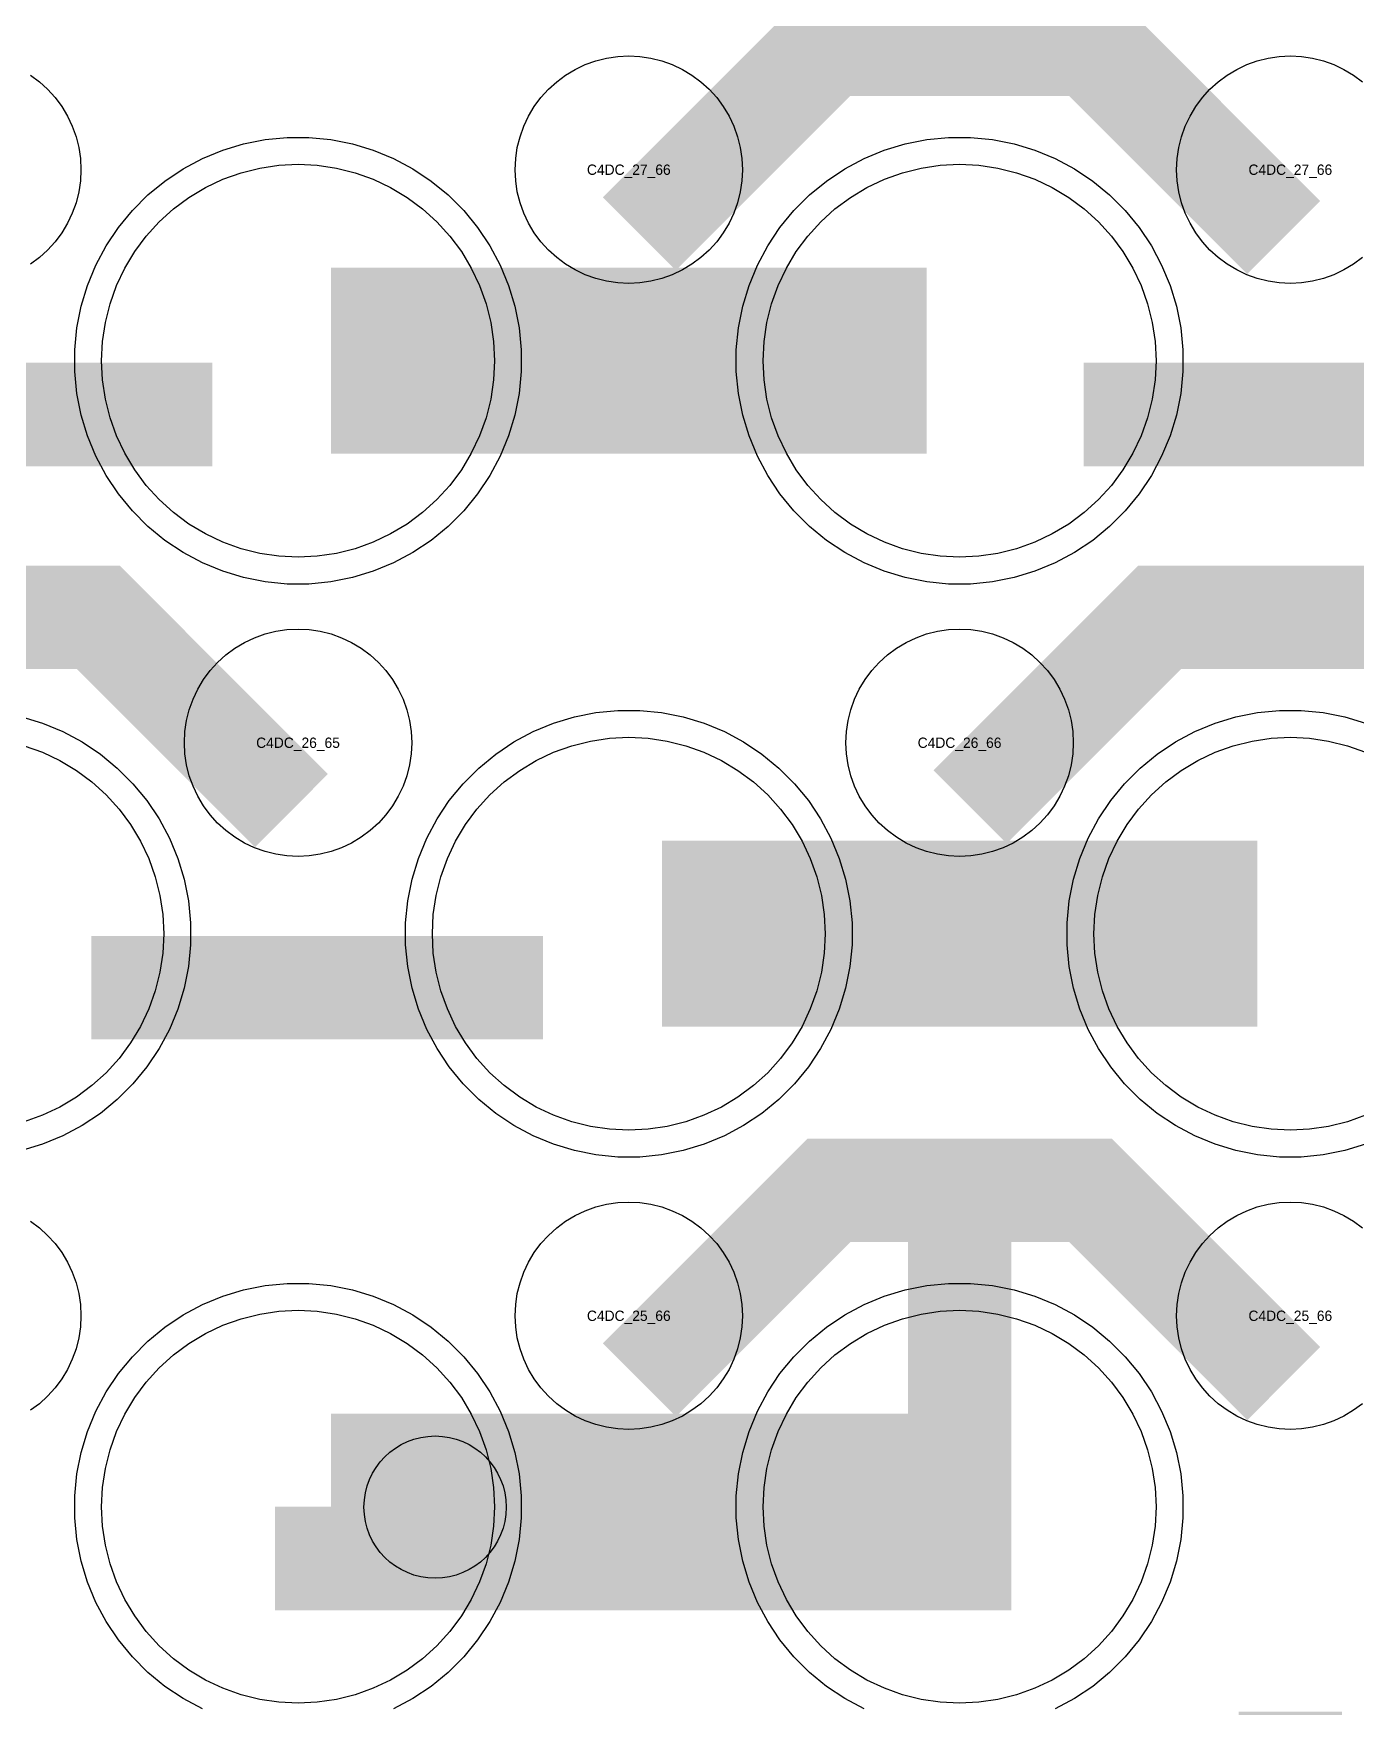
# Model space of a CAD drawing. Extents: x -11880 to 11880, y -14992 to 14992.
# Drawn here: x 8976 to 9296, y -11424 to -11019.2 of the extents above; entities that cross this region are included whole.
import ezdxf
from ezdxf.enums import TextEntityAlignment as Align

# ---------------------------------------------------------------- set-up
doc = ezdxf.new("R2010")
doc.units = 0
doc.header["$MEASUREMENT"] = 0
for name, color, linetype in [('GDS_775_DT_237', 138, 'CONTINUOUS'), ('RDL1_FS', 34, 'CONTINUOUS'), ('RDL_BS', 160, 'CONTINUOUS')]:
    doc.layers.add(name, color=color, linetype=linetype)

msp = doc.modelspace()

# ---------------------------------------------------------------- linework, layer by layer
at = {"layer": 'RDL1_FS', "color": 241, "true_color": 0xf7abae}
for points in [[(9040, -11145.844), (9035.343, -11145.615), (9030.732, -11144.931), (9026.209, -11143.799), (9021.819, -11142.227), (9017.605, -11140.235), (9013.605, -11137.837), (9009.86, -11135.059), (9006.406, -11131.929), (9003.276, -11128.475), (9000.498, -11124.73), (8998.1, -11120.73), (8996.108, -11116.516), (8994.536, -11112.126), (8993.404, -11107.603), (8992.72, -11102.992), (8992.491, -11098.335), (8992.72, -11093.678), (8993.404, -11089.067), (8994.536, -11084.544), (8996.108, -11080.154), (8998.1, -11075.94), (9000.498, -11071.94), (9003.276, -11068.195), (9006.406, -11064.741), (9009.86, -11061.611), (9013.605, -11058.833), (9017.605, -11056.435), (9021.819, -11054.443), (9026.209, -11052.871), (9030.732, -11051.739), (9035.343, -11051.055), (9040, -11050.826), (9044.657, -11051.055), (9049.268, -11051.739), (9053.791, -11052.871), (9058.181, -11054.443), (9062.395, -11056.435), (9066.395, -11058.833), (9070.14, -11061.611), (9073.594, -11064.741), (9076.724, -11068.195), (9079.502, -11071.94), (9081.9, -11075.94), (9083.892, -11080.154), (9085.464, -11084.544), (9086.596, -11089.067), (9087.28, -11093.678), (9087.509, -11098.335), (9087.28, -11102.992), (9086.596, -11107.603), (9085.464, -11112.126), (9083.892, -11116.516), (9081.9, -11120.73), (9079.502, -11124.73), (9076.724, -11128.475), (9073.594, -11131.929), (9070.14, -11135.059), (9066.395, -11137.837), (9062.395, -11140.235), (9058.181, -11142.227), (9053.791, -11143.799), (9049.268, -11144.931), (9044.657, -11145.615)], [(9200, -11145.844), (9195.343, -11145.615), (9190.732, -11144.931), (9186.209, -11143.799), (9181.819, -11142.227), (9177.605, -11140.235), (9173.605, -11137.837), (9169.86, -11135.059), (9166.406, -11131.929), (9163.276, -11128.475), (9160.498, -11124.73), (9158.1, -11120.73), (9156.108, -11116.516), (9154.536, -11112.126), (9153.404, -11107.603), (9152.72, -11102.992), (9152.491, -11098.335), (9152.72, -11093.678), (9153.404, -11089.067), (9154.536, -11084.544), (9156.108, -11080.154), (9158.1, -11075.94), (9160.498, -11071.94), (9163.276, -11068.195), (9166.406, -11064.741), (9169.86, -11061.611), (9173.605, -11058.833), (9177.605, -11056.435), (9181.819, -11054.443), (9186.209, -11052.871), (9190.732, -11051.739), (9195.343, -11051.055), (9200, -11050.826), (9204.657, -11051.055), (9209.268, -11051.739), (9213.791, -11052.871), (9218.181, -11054.443), (9222.395, -11056.435), (9226.395, -11058.833), (9230.14, -11061.611), (9233.594, -11064.741), (9236.724, -11068.195), (9239.502, -11071.94), (9241.9, -11075.94), (9243.892, -11080.154), (9245.464, -11084.544), (9246.596, -11089.067), (9247.28, -11093.678), (9247.509, -11098.335), (9247.28, -11102.992), (9246.596, -11107.603), (9245.464, -11112.126), (9243.892, -11116.516), (9241.9, -11120.73), (9239.502, -11124.73), (9236.724, -11128.475), (9233.594, -11131.929), (9230.14, -11135.059), (9226.395, -11137.837), (9222.395, -11140.235), (9218.181, -11142.227), (9213.791, -11143.799), (9209.268, -11144.931), (9204.657, -11145.615)], [(9120, -11284.409), (9115.343, -11284.18), (9110.732, -11283.496), (9106.209, -11282.364), (9101.819, -11280.792), (9097.605, -11278.8), (9093.605, -11276.402), (9089.86, -11273.624), (9086.406, -11270.494), (9083.276, -11267.04), (9080.498, -11263.295), (9078.1, -11259.295), (9076.108, -11255.081), (9074.536, -11250.691), (9073.404, -11246.168), (9072.72, -11241.557), (9072.491, -11236.9), (9072.72, -11232.243), (9073.404, -11227.632), (9074.536, -11223.109), (9076.108, -11218.719), (9078.1, -11214.505), (9080.498, -11210.505), (9083.276, -11206.76), (9086.406, -11203.306), (9089.86, -11200.176), (9093.605, -11197.398), (9097.605, -11195), (9101.819, -11193.008), (9106.209, -11191.436), (9110.732, -11190.304), (9115.343, -11189.62), (9120, -11189.391), (9124.657, -11189.62), (9129.268, -11190.304), (9133.791, -11191.436), (9138.181, -11193.008), (9142.395, -11195), (9146.395, -11197.398), (9150.14, -11200.176), (9153.594, -11203.306), (9156.724, -11206.76), (9159.502, -11210.505), (9161.9, -11214.505), (9163.892, -11218.719), (9165.464, -11223.109), (9166.596, -11227.632), (9167.28, -11232.243), (9167.509, -11236.9), (9167.28, -11241.557), (9166.596, -11246.168), (9165.464, -11250.691), (9163.892, -11255.081), (9161.9, -11259.295), (9159.502, -11263.295), (9156.724, -11267.04), (9153.594, -11270.494), (9150.14, -11273.624), (9146.395, -11276.402), (9142.395, -11278.8), (9138.181, -11280.792), (9133.791, -11282.364), (9129.268, -11283.496), (9124.657, -11284.18)]]:
    msp.add_lwpolyline(points, close=True, dxfattribs=at)
for points in [[(9048.002, -11098.335, 45, 45, 0), (9120.002, -11098.335, 45, 45, 0)], [(9120.002, -11098.335, 45, 45, 0), (9192.002, -11098.335, 45, 45, 0)], [(9128.002, -11236.9, 45, 45, 0), (9200.002, -11236.9, 45, 45, 0)], [(9200.002, -11236.9, 45, 45, 0), (9272.002, -11236.9, 45, 45, 0)]]:
    msp.add_lwpolyline(points, format="xyseb", dxfattribs=at)
for points in [[(8973.791, -11191.436), (8978.181, -11193.008), (8982.395, -11195), (8986.395, -11197.398), (8990.14, -11200.176), (8993.594, -11203.306), (8996.724, -11206.76), (8999.502, -11210.505), (9001.9, -11214.505), (9003.892, -11218.719), (9005.464, -11223.109), (9006.596, -11227.632), (9007.28, -11232.243), (9007.509, -11236.9), (9007.28, -11241.557), (9006.596, -11246.168), (9005.464, -11250.691), (9003.892, -11255.081), (9001.9, -11259.295), (8999.502, -11263.295), (8996.724, -11267.04), (8993.594, -11270.494), (8990.14, -11273.624), (8986.395, -11276.402), (8982.395, -11278.8), (8978.181, -11280.792), (8973.791, -11282.364)], [(9298.181, -11280.792), (9293.791, -11282.364), (9289.268, -11283.496), (9284.657, -11284.18), (9280, -11284.409), (9275.343, -11284.18), (9270.732, -11283.496), (9266.209, -11282.364), (9261.819, -11280.792), (9257.605, -11278.8), (9253.605, -11276.402), (9249.86, -11273.624), (9246.406, -11270.494), (9243.276, -11267.04), (9240.498, -11263.295), (9238.1, -11259.295), (9236.108, -11255.081), (9234.536, -11250.691), (9233.404, -11246.168), (9232.72, -11241.557), (9232.491, -11236.9), (9232.72, -11232.243), (9233.404, -11227.632), (9234.536, -11223.109), (9236.108, -11218.719), (9238.1, -11214.505), (9240.498, -11210.505), (9243.276, -11206.76), (9246.406, -11203.306), (9249.86, -11200.176), (9253.605, -11197.398), (9257.605, -11195), (9261.819, -11193.008), (9266.209, -11191.436), (9270.732, -11190.304), (9275.343, -11189.62), (9280, -11189.391), (9284.657, -11189.62), (9289.268, -11190.304), (9293.791, -11191.436), (9298.181, -11193.008)]]:
    msp.add_lwpolyline(points, dxfattribs=at)
at = {"layer": 'RDL1_FS'}
for points in [[(9040, -11422.969), (9035.343, -11422.74), (9030.732, -11422.056), (9026.209, -11420.924), (9021.819, -11419.352), (9017.605, -11417.36), (9013.605, -11414.962), (9009.86, -11412.184), (9006.406, -11409.054), (9003.276, -11405.6), (9000.498, -11401.855), (8998.1, -11397.855), (8996.108, -11393.641), (8994.536, -11389.251), (8993.404, -11384.728), (8992.72, -11380.117), (8992.491, -11375.46), (8992.72, -11370.803), (8993.404, -11366.192), (8994.536, -11361.669), (8996.108, -11357.279), (8998.1, -11353.065), (9000.498, -11349.065), (9003.276, -11345.32), (9006.406, -11341.866), (9009.86, -11338.736), (9013.605, -11335.958), (9017.605, -11333.56), (9021.819, -11331.568), (9026.209, -11329.996), (9030.732, -11328.864), (9035.343, -11328.18), (9040, -11327.951), (9044.657, -11328.18), (9049.268, -11328.864), (9053.791, -11329.996), (9058.181, -11331.568), (9062.395, -11333.56), (9066.395, -11335.958), (9070.14, -11338.736), (9073.594, -11341.866), (9076.724, -11345.32), (9079.502, -11349.065), (9081.9, -11353.065), (9083.892, -11357.279), (9085.464, -11361.669), (9086.596, -11366.192), (9087.28, -11370.803), (9087.509, -11375.46), (9087.28, -11380.117), (9086.596, -11384.728), (9085.464, -11389.251), (9083.892, -11393.641), (9081.9, -11397.855), (9079.502, -11401.855), (9076.724, -11405.6), (9073.594, -11409.054), (9070.14, -11412.184), (9066.395, -11414.962), (9062.395, -11417.36), (9058.181, -11419.352), (9053.791, -11420.924), (9049.268, -11422.056), (9044.657, -11422.74)], [(9200, -11422.969), (9195.343, -11422.74), (9190.732, -11422.056), (9186.209, -11420.924), (9181.819, -11419.352), (9177.605, -11417.36), (9173.605, -11414.962), (9169.86, -11412.184), (9166.406, -11409.054), (9163.276, -11405.6), (9160.498, -11401.855), (9158.1, -11397.855), (9156.108, -11393.641), (9154.536, -11389.251), (9153.404, -11384.728), (9152.72, -11380.117), (9152.491, -11375.46), (9152.72, -11370.803), (9153.404, -11366.192), (9154.536, -11361.669), (9156.108, -11357.279), (9158.1, -11353.065), (9160.498, -11349.065), (9163.276, -11345.32), (9166.406, -11341.866), (9169.86, -11338.736), (9173.605, -11335.958), (9177.605, -11333.56), (9181.819, -11331.568), (9186.209, -11329.996), (9190.732, -11328.864), (9195.343, -11328.18), (9200, -11327.951), (9204.657, -11328.18), (9209.268, -11328.864), (9213.791, -11329.996), (9218.181, -11331.568), (9222.395, -11333.56), (9226.395, -11335.958), (9230.14, -11338.736), (9233.594, -11341.866), (9236.724, -11345.32), (9239.502, -11349.065), (9241.9, -11353.065), (9243.892, -11357.279), (9245.464, -11361.669), (9246.596, -11366.192), (9247.28, -11370.803), (9247.509, -11375.46), (9247.28, -11380.117), (9246.596, -11384.728), (9245.464, -11389.251), (9243.892, -11393.641), (9241.9, -11397.855), (9239.502, -11401.855), (9236.724, -11405.6), (9233.594, -11409.054), (9230.14, -11412.184), (9226.395, -11414.962), (9222.395, -11417.36), (9218.181, -11419.352), (9213.791, -11420.924), (9209.268, -11422.056), (9204.657, -11422.74)]]:
    msp.add_lwpolyline(points, close=True, dxfattribs=at)
for points in [[(9048.002, -11375.46, 45, 45, 0), (9120.002, -11375.46, 45, 45, 0)], [(9120.002, -11375.46, 45, 45, 0), (9192.002, -11375.46, 45, 45, 0)]]:
    msp.add_lwpolyline(points, format="xyseb", dxfattribs=at)
msp.add_circle((9073.151, -11375.539), 17.2, dxfattribs=at)
at = {"layer": 'RDL_BS'}
for points in [[(9122.562, -11067.649, 25, 25, 0), (9168.377, -11021.834, 25, 25, 0), (9201.93, -11021.834, 25, 25, 0)], [(9278.401, -11068.548, 25, 25, 0), (9231.687, -11021.834, 25, 25, 0), (9201.929, -11021.834, 25, 25, 0)], [(9038.401, -11207.113, 25, 25, 0), (8991.687, -11160.399, 25, 25, 0), (8961.929, -11160.399, 25, 25, 0)], [(9202.562, -11206.214, 25, 25, 0), (9248.377, -11160.399, 25, 25, 0), (9281.93, -11160.399, 25, 25, 0)], [(9358.401, -11207.113, 25, 25, 0), (9311.687, -11160.399, 25, 25, 0), (9281.929, -11160.399, 25, 25, 0)], [(9200, -11400.46, 25, 25, 0), (9200, -11286.459, 25, 25, 0)], [(9122.562, -11344.774, 25, 25, 0), (9168.377, -11298.959, 25, 25, 0), (9201.93, -11298.959, 25, 25, 0)], [(9278.401, -11345.673, 25, 25, 0), (9231.687, -11298.959, 25, 25, 0), (9201.929, -11298.959, 25, 25, 0)], [(9034.397, -11387.96, 25, 25, 0), (9212.5, -11387.96, 25, 25, 0)], [(9280, -11539.025, 25, 25, 0), (9280, -11425.024, 25, 25, 0)]]:
    msp.add_lwpolyline(points, format="xyseb", dxfattribs=at)
for points in [[(9120, -11079.641), (9117.307, -11079.509), (9114.635, -11079.113), (9112.016, -11078.456), (9109.481, -11077.549), (9107.044, -11076.397), (9104.72, -11075.004), (9102.557, -11073.401), (9100.558, -11071.589), (9098.746, -11069.59), (9097.143, -11067.427), (9095.75, -11065.103), (9094.598, -11062.666), (9093.691, -11060.131), (9093.034, -11057.512), (9092.638, -11054.84), (9092.506, -11052.147), (9092.638, -11049.454), (9093.034, -11046.782), (9093.691, -11044.163), (9094.598, -11041.628), (9095.75, -11039.191), (9097.143, -11036.867), (9098.746, -11034.704), (9100.558, -11032.705), (9102.557, -11030.893), (9104.72, -11029.29), (9107.044, -11027.897), (9109.481, -11026.745), (9112.016, -11025.838), (9114.635, -11025.181), (9117.307, -11024.785), (9120, -11024.653), (9122.693, -11024.785), (9125.365, -11025.181), (9127.984, -11025.838), (9130.519, -11026.745), (9132.956, -11027.897), (9135.28, -11029.29), (9137.443, -11030.893), (9139.442, -11032.705), (9141.254, -11034.704), (9142.857, -11036.867), (9144.25, -11039.191), (9145.402, -11041.628), (9146.309, -11044.163), (9146.966, -11046.782), (9147.362, -11049.454), (9147.494, -11052.147), (9147.362, -11054.84), (9146.966, -11057.512), (9146.309, -11060.131), (9145.402, -11062.666), (9144.25, -11065.103), (9142.857, -11067.427), (9141.254, -11069.59), (9139.442, -11071.589), (9137.443, -11073.401), (9135.28, -11075.004), (9132.956, -11076.397), (9130.519, -11077.549), (9127.984, -11078.456), (9125.365, -11079.113), (9122.693, -11079.509)], [(9040, -11218.206), (9037.307, -11218.074), (9034.635, -11217.678), (9032.016, -11217.021), (9029.481, -11216.114), (9027.044, -11214.962), (9024.72, -11213.569), (9022.557, -11211.966), (9020.558, -11210.154), (9018.746, -11208.155), (9017.143, -11205.992), (9015.75, -11203.668), (9014.598, -11201.231), (9013.691, -11198.696), (9013.034, -11196.077), (9012.638, -11193.405), (9012.506, -11190.712), (9012.638, -11188.019), (9013.034, -11185.347), (9013.691, -11182.728), (9014.598, -11180.193), (9015.75, -11177.756), (9017.143, -11175.432), (9018.746, -11173.269), (9020.558, -11171.27), (9022.557, -11169.458), (9024.72, -11167.855), (9027.044, -11166.462), (9029.481, -11165.31), (9032.016, -11164.403), (9034.635, -11163.746), (9037.307, -11163.35), (9040, -11163.218), (9042.693, -11163.35), (9045.365, -11163.746), (9047.984, -11164.403), (9050.519, -11165.31), (9052.956, -11166.462), (9055.28, -11167.855), (9057.443, -11169.458), (9059.442, -11171.27), (9061.254, -11173.269), (9062.857, -11175.432), (9064.25, -11177.756), (9065.402, -11180.193), (9066.309, -11182.728), (9066.966, -11185.347), (9067.362, -11188.019), (9067.494, -11190.712), (9067.362, -11193.405), (9066.966, -11196.077), (9066.309, -11198.696), (9065.402, -11201.231), (9064.25, -11203.668), (9062.857, -11205.992), (9061.254, -11208.155), (9059.442, -11210.154), (9057.443, -11211.966), (9055.28, -11213.569), (9052.956, -11214.962), (9050.519, -11216.114), (9047.984, -11217.021), (9045.365, -11217.678), (9042.693, -11218.074)], [(9200, -11218.206), (9197.307, -11218.074), (9194.635, -11217.678), (9192.016, -11217.021), (9189.481, -11216.114), (9187.044, -11214.962), (9184.72, -11213.569), (9182.557, -11211.966), (9180.558, -11210.154), (9178.746, -11208.155), (9177.143, -11205.992), (9175.75, -11203.668), (9174.598, -11201.231), (9173.691, -11198.696), (9173.034, -11196.077), (9172.638, -11193.405), (9172.506, -11190.712), (9172.638, -11188.019), (9173.034, -11185.347), (9173.691, -11182.728), (9174.598, -11180.193), (9175.75, -11177.756), (9177.143, -11175.432), (9178.746, -11173.269), (9180.558, -11171.27), (9182.557, -11169.458), (9184.72, -11167.855), (9187.044, -11166.462), (9189.481, -11165.31), (9192.016, -11164.403), (9194.635, -11163.746), (9197.307, -11163.35), (9200, -11163.218), (9202.693, -11163.35), (9205.365, -11163.746), (9207.984, -11164.403), (9210.519, -11165.31), (9212.956, -11166.462), (9215.28, -11167.855), (9217.443, -11169.458), (9219.442, -11171.27), (9221.254, -11173.269), (9222.857, -11175.432), (9224.25, -11177.756), (9225.402, -11180.193), (9226.309, -11182.728), (9226.966, -11185.347), (9227.362, -11188.019), (9227.494, -11190.712), (9227.362, -11193.405), (9226.966, -11196.077), (9226.309, -11198.696), (9225.402, -11201.231), (9224.25, -11203.668), (9222.857, -11205.992), (9221.254, -11208.155), (9219.442, -11210.154), (9217.443, -11211.966), (9215.28, -11213.569), (9212.956, -11214.962), (9210.519, -11216.114), (9207.984, -11217.021), (9205.365, -11217.678), (9202.693, -11218.074)], [(9120, -11356.766), (9117.307, -11356.634), (9114.635, -11356.238), (9112.016, -11355.581), (9109.481, -11354.674), (9107.044, -11353.522), (9104.72, -11352.129), (9102.557, -11350.526), (9100.558, -11348.714), (9098.746, -11346.715), (9097.143, -11344.552), (9095.75, -11342.228), (9094.598, -11339.791), (9093.691, -11337.256), (9093.034, -11334.637), (9092.638, -11331.965), (9092.506, -11329.272), (9092.638, -11326.579), (9093.034, -11323.907), (9093.691, -11321.288), (9094.598, -11318.753), (9095.75, -11316.316), (9097.143, -11313.992), (9098.746, -11311.829), (9100.558, -11309.83), (9102.557, -11308.018), (9104.72, -11306.415), (9107.044, -11305.022), (9109.481, -11303.87), (9112.016, -11302.963), (9114.635, -11302.306), (9117.307, -11301.91), (9120, -11301.778), (9122.693, -11301.91), (9125.365, -11302.306), (9127.984, -11302.963), (9130.519, -11303.87), (9132.956, -11305.022), (9135.28, -11306.415), (9137.443, -11308.018), (9139.442, -11309.83), (9141.254, -11311.829), (9142.857, -11313.992), (9144.25, -11316.316), (9145.402, -11318.753), (9146.309, -11321.288), (9146.966, -11323.907), (9147.362, -11326.579), (9147.494, -11329.272), (9147.362, -11331.965), (9146.966, -11334.637), (9146.309, -11337.256), (9145.402, -11339.791), (9144.25, -11342.228), (9142.857, -11344.552), (9141.254, -11346.715), (9139.442, -11348.714), (9137.443, -11350.526), (9135.28, -11352.129), (9132.956, -11353.522), (9130.519, -11354.674), (9127.984, -11355.581), (9125.365, -11356.238), (9122.693, -11356.634)]]:
    msp.add_lwpolyline(points, close=True, dxfattribs=at)
for points in [[(9297.443, -11073.401), (9295.28, -11075.004), (9292.956, -11076.397), (9290.519, -11077.549), (9287.984, -11078.456), (9285.365, -11079.113), (9282.693, -11079.509), (9280, -11079.641), (9277.307, -11079.509), (9274.635, -11079.113), (9272.016, -11078.456), (9269.481, -11077.549), (9267.044, -11076.397), (9264.72, -11075.004), (9262.557, -11073.401), (9260.558, -11071.589), (9258.746, -11069.59), (9257.143, -11067.427), (9255.75, -11065.103), (9254.598, -11062.666), (9253.691, -11060.131), (9253.034, -11057.512), (9252.638, -11054.84), (9252.506, -11052.147), (9252.638, -11049.454), (9253.034, -11046.782), (9253.691, -11044.163), (9254.598, -11041.628), (9255.75, -11039.191), (9257.143, -11036.867), (9258.746, -11034.704), (9260.558, -11032.705), (9262.557, -11030.893), (9264.72, -11029.29), (9267.044, -11027.897), (9269.481, -11026.745), (9272.016, -11025.838), (9274.635, -11025.181), (9277.307, -11024.785), (9280, -11024.653), (9282.693, -11024.785), (9285.365, -11025.181), (9287.984, -11025.838), (9290.519, -11026.745), (9292.956, -11027.897), (9295.28, -11029.29), (9297.443, -11030.893)], [(8975.28, -11029.29), (8977.443, -11030.893), (8979.442, -11032.705), (8981.254, -11034.704), (8982.857, -11036.867), (8984.25, -11039.191), (8985.402, -11041.628), (8986.309, -11044.163), (8986.966, -11046.782), (8987.362, -11049.454), (8987.494, -11052.147), (8987.362, -11054.84), (8986.966, -11057.512), (8986.309, -11060.131), (8985.402, -11062.666), (8984.25, -11065.103), (8982.857, -11067.427), (8981.254, -11069.59), (8979.442, -11071.589), (8977.443, -11073.401), (8975.28, -11075.004)], [(9297.443, -11350.526), (9295.28, -11352.129), (9292.956, -11353.522), (9290.519, -11354.674), (9287.984, -11355.581), (9285.365, -11356.238), (9282.693, -11356.634), (9280, -11356.766), (9277.307, -11356.634), (9274.635, -11356.238), (9272.016, -11355.581), (9269.481, -11354.674), (9267.044, -11353.522), (9264.72, -11352.129), (9262.557, -11350.526), (9260.558, -11348.714), (9258.746, -11346.715), (9257.143, -11344.552), (9255.75, -11342.228), (9254.598, -11339.791), (9253.691, -11337.256), (9253.034, -11334.637), (9252.638, -11331.965), (9252.506, -11329.272), (9252.638, -11326.579), (9253.034, -11323.907), (9253.691, -11321.288), (9254.598, -11318.753), (9255.75, -11316.316), (9257.143, -11313.992), (9258.746, -11311.829), (9260.558, -11309.83), (9262.557, -11308.018), (9264.72, -11306.415), (9267.044, -11305.022), (9269.481, -11303.87), (9272.016, -11302.963), (9274.635, -11302.306), (9277.307, -11301.91), (9280, -11301.778), (9282.693, -11301.91), (9285.365, -11302.306), (9287.984, -11302.963), (9290.519, -11303.87), (9292.956, -11305.022), (9295.28, -11306.415), (9297.443, -11308.018)], [(8975.28, -11306.415), (8977.443, -11308.018), (8979.442, -11309.83), (8981.254, -11311.829), (8982.857, -11313.992), (8984.25, -11316.316), (8985.402, -11318.753), (8986.309, -11321.288), (8986.966, -11323.907), (8987.362, -11326.579), (8987.494, -11329.272), (8987.362, -11331.965), (8986.966, -11334.637), (8986.309, -11337.256), (8985.402, -11339.791), (8984.25, -11342.228), (8982.857, -11344.552), (8981.254, -11346.715), (8979.442, -11348.714), (8977.443, -11350.526), (8975.28, -11352.129)], [(9016.885, -11424.335), (9012.223, -11421.843), (9007.809, -11418.896), (9003.708, -11415.534), (8999.926, -11411.752), (8996.564, -11407.651), (8993.617, -11403.237), (8991.125, -11398.575), (8989.094, -11393.665), (8987.563, -11388.625), (8986.517, -11383.398), (8986, -11378.104), (8986, -11372.816), (8986.517, -11367.522), (8987.563, -11362.295), (8989.094, -11357.255), (8991.125, -11352.345), (8993.617, -11347.683), (8996.564, -11343.269), (8999.926, -11339.168), (9003.708, -11335.386), (9007.809, -11332.024), (9012.223, -11329.077), (9016.885, -11326.585), (9021.795, -11324.554), (9026.835, -11323.023), (9032.062, -11321.977), (9037.356, -11321.46), (9042.644, -11321.46), (9047.938, -11321.977), (9053.165, -11323.023), (9058.205, -11324.554), (9063.115, -11326.585), (9067.777, -11329.077), (9072.191, -11332.024), (9076.292, -11335.386), (9080.074, -11339.168), (9083.436, -11343.269), (9086.383, -11347.683), (9088.875, -11352.345), (9090.906, -11357.255), (9092.437, -11362.295), (9093.483, -11367.522), (9094, -11372.816), (9094, -11378.104), (9093.483, -11383.398), (9092.437, -11388.625), (9090.906, -11393.665), (9088.875, -11398.575), (9086.383, -11403.237), (9083.436, -11407.651), (9080.074, -11411.752), (9076.292, -11415.534), (9072.191, -11418.896), (9067.777, -11421.843), (9063.115, -11424.335)], [(9176.885, -11424.335), (9172.223, -11421.843), (9167.809, -11418.896), (9163.708, -11415.534), (9159.926, -11411.752), (9156.564, -11407.651), (9153.617, -11403.237), (9151.125, -11398.575), (9149.094, -11393.665), (9147.563, -11388.625), (9146.517, -11383.398), (9146, -11378.104), (9146, -11372.816), (9146.517, -11367.522), (9147.563, -11362.295), (9149.094, -11357.255), (9151.125, -11352.345), (9153.617, -11347.683), (9156.564, -11343.269), (9159.926, -11339.168), (9163.708, -11335.386), (9167.809, -11332.024), (9172.223, -11329.077), (9176.885, -11326.585), (9181.795, -11324.554), (9186.835, -11323.023), (9192.062, -11321.977), (9197.356, -11321.46), (9202.644, -11321.46), (9207.938, -11321.977), (9213.165, -11323.023), (9218.205, -11324.554), (9223.115, -11326.585), (9227.777, -11329.077), (9232.191, -11332.024), (9236.292, -11335.386), (9240.074, -11339.168), (9243.436, -11343.269), (9246.383, -11347.683), (9248.875, -11352.345), (9250.906, -11357.255), (9252.437, -11362.295), (9253.483, -11367.522), (9254, -11372.816), (9254, -11378.104), (9253.483, -11383.398), (9252.437, -11388.625), (9250.906, -11393.665), (9248.875, -11398.575), (9246.383, -11403.237), (9243.436, -11407.651), (9240.074, -11411.752), (9236.292, -11415.534), (9232.191, -11418.896), (9227.777, -11421.843), (9223.115, -11424.335)]]:
    msp.add_lwpolyline(points, dxfattribs=at)
at = {"layer": 'RDL_BS', "color": 241, "true_color": 0xf7abae}
for points in [[(9037.356, -11152.335), (9032.062, -11151.818), (9026.835, -11150.772), (9021.795, -11149.241), (9016.885, -11147.21), (9012.223, -11144.718), (9007.809, -11141.771), (9003.708, -11138.409), (8999.926, -11134.627), (8996.564, -11130.526), (8993.617, -11126.112), (8991.125, -11121.45), (8989.094, -11116.54), (8987.563, -11111.5), (8986.517, -11106.273), (8986, -11100.979), (8986, -11095.691), (8986.517, -11090.397), (8987.563, -11085.17), (8989.094, -11080.13), (8991.125, -11075.22), (8993.617, -11070.558), (8996.564, -11066.144), (8999.926, -11062.043), (9003.708, -11058.261), (9007.809, -11054.899), (9012.223, -11051.952), (9016.885, -11049.46), (9021.795, -11047.429), (9026.835, -11045.898), (9032.062, -11044.852), (9037.356, -11044.335), (9042.644, -11044.335), (9047.938, -11044.852), (9053.165, -11045.898), (9058.205, -11047.429), (9063.115, -11049.46), (9067.777, -11051.952), (9072.191, -11054.899), (9076.292, -11058.261), (9080.074, -11062.043), (9083.436, -11066.144), (9086.383, -11070.558), (9088.875, -11075.22), (9090.906, -11080.13), (9092.437, -11085.17), (9093.483, -11090.397), (9094, -11095.691), (9094, -11100.979), (9093.483, -11106.273), (9092.437, -11111.5), (9090.906, -11116.54), (9088.875, -11121.45), (9086.383, -11126.112), (9083.436, -11130.526), (9080.074, -11134.627), (9076.292, -11138.409), (9072.191, -11141.771), (9067.777, -11144.718), (9063.115, -11147.21), (9058.205, -11149.241), (9053.165, -11150.772), (9047.938, -11151.818), (9042.644, -11152.335)], [(9197.356, -11152.335), (9192.062, -11151.818), (9186.835, -11150.772), (9181.795, -11149.241), (9176.885, -11147.21), (9172.223, -11144.718), (9167.809, -11141.771), (9163.708, -11138.409), (9159.926, -11134.627), (9156.564, -11130.526), (9153.617, -11126.112), (9151.125, -11121.45), (9149.094, -11116.54), (9147.563, -11111.5), (9146.517, -11106.273), (9146, -11100.979), (9146, -11095.691), (9146.517, -11090.397), (9147.563, -11085.17), (9149.094, -11080.13), (9151.125, -11075.22), (9153.617, -11070.558), (9156.564, -11066.144), (9159.926, -11062.043), (9163.708, -11058.261), (9167.809, -11054.899), (9172.223, -11051.952), (9176.885, -11049.46), (9181.795, -11047.429), (9186.835, -11045.898), (9192.062, -11044.852), (9197.356, -11044.335), (9202.644, -11044.335), (9207.938, -11044.852), (9213.165, -11045.898), (9218.205, -11047.429), (9223.115, -11049.46), (9227.777, -11051.952), (9232.191, -11054.899), (9236.292, -11058.261), (9240.074, -11062.043), (9243.436, -11066.144), (9246.383, -11070.558), (9248.875, -11075.22), (9250.906, -11080.13), (9252.437, -11085.17), (9253.483, -11090.397), (9254, -11095.691), (9254, -11100.979), (9253.483, -11106.273), (9252.437, -11111.5), (9250.906, -11116.54), (9248.875, -11121.45), (9246.383, -11126.112), (9243.436, -11130.526), (9240.074, -11134.627), (9236.292, -11138.409), (9232.191, -11141.771), (9227.777, -11144.718), (9223.115, -11147.21), (9218.205, -11149.241), (9213.165, -11150.772), (9207.938, -11151.818), (9202.644, -11152.335)], [(9117.356, -11290.9), (9112.062, -11290.383), (9106.835, -11289.337), (9101.795, -11287.806), (9096.885, -11285.775), (9092.223, -11283.283), (9087.809, -11280.336), (9083.708, -11276.974), (9079.926, -11273.192), (9076.564, -11269.091), (9073.617, -11264.677), (9071.125, -11260.015), (9069.094, -11255.105), (9067.563, -11250.065), (9066.517, -11244.838), (9066, -11239.544), (9066, -11234.256), (9066.517, -11228.962), (9067.563, -11223.735), (9069.094, -11218.695), (9071.125, -11213.785), (9073.617, -11209.123), (9076.564, -11204.709), (9079.926, -11200.608), (9083.708, -11196.826), (9087.809, -11193.464), (9092.223, -11190.517), (9096.885, -11188.025), (9101.795, -11185.994), (9106.835, -11184.463), (9112.062, -11183.417), (9117.356, -11182.9), (9122.644, -11182.9), (9127.938, -11183.417), (9133.165, -11184.463), (9138.205, -11185.994), (9143.115, -11188.025), (9147.777, -11190.517), (9152.191, -11193.464), (9156.292, -11196.826), (9160.074, -11200.608), (9163.436, -11204.709), (9166.383, -11209.123), (9168.875, -11213.785), (9170.906, -11218.695), (9172.437, -11223.735), (9173.483, -11228.962), (9174, -11234.256), (9174, -11239.544), (9173.483, -11244.838), (9172.437, -11250.065), (9170.906, -11255.105), (9168.875, -11260.015), (9166.383, -11264.677), (9163.436, -11269.091), (9160.074, -11273.192), (9156.292, -11276.974), (9152.191, -11280.336), (9147.777, -11283.283), (9143.115, -11285.775), (9138.205, -11287.806), (9133.165, -11289.337), (9127.938, -11290.383), (9122.644, -11290.9)]]:
    msp.add_lwpolyline(points, close=True, dxfattribs=at)
for points in [[(8910.016, -11111.348, 25, 25, 0), (9019.281, -11111.348, 25, 25, 0)], [(9230.016, -11111.348, 25, 25, 0), (9339.281, -11111.348, 25, 25, 0)], [(8990.016, -11249.913, 25, 25, 0), (9099.281, -11249.913, 25, 25, 0)]]:
    msp.add_lwpolyline(points, format="xyseb", dxfattribs=at)
for points in [[(9298.205, -11287.806), (9293.165, -11289.337), (9287.938, -11290.383), (9282.644, -11290.9), (9277.356, -11290.9), (9272.062, -11290.383), (9266.835, -11289.337), (9261.795, -11287.806), (9256.885, -11285.775), (9252.223, -11283.283), (9247.809, -11280.336), (9243.708, -11276.974), (9239.926, -11273.192), (9236.564, -11269.091), (9233.617, -11264.677), (9231.125, -11260.015), (9229.094, -11255.105), (9227.563, -11250.065), (9226.517, -11244.838), (9226, -11239.544), (9226, -11234.256), (9226.517, -11228.962), (9227.563, -11223.735), (9229.094, -11218.695), (9231.125, -11213.785), (9233.617, -11209.123), (9236.564, -11204.709), (9239.926, -11200.608), (9243.708, -11196.826), (9247.809, -11193.464), (9252.223, -11190.517), (9256.885, -11188.025), (9261.795, -11185.994), (9266.835, -11184.463), (9272.062, -11183.417), (9277.356, -11182.9), (9282.644, -11182.9), (9287.938, -11183.417), (9293.165, -11184.463), (9298.205, -11185.994)], [(8973.165, -11184.463), (8978.205, -11185.994), (8983.115, -11188.025), (8987.777, -11190.517), (8992.191, -11193.464), (8996.292, -11196.826), (9000.074, -11200.608), (9003.436, -11204.709), (9006.383, -11209.123), (9008.875, -11213.785), (9010.906, -11218.695), (9012.437, -11223.735), (9013.483, -11228.962), (9014, -11234.256), (9014, -11239.544), (9013.483, -11244.838), (9012.437, -11250.065), (9010.906, -11255.105), (9008.875, -11260.015), (9006.383, -11264.677), (9003.436, -11269.091), (9000.074, -11273.192), (8996.292, -11276.974), (8992.191, -11280.336), (8987.777, -11283.283), (8983.115, -11285.775), (8978.205, -11287.806), (8973.165, -11289.337)]]:
    msp.add_lwpolyline(points, dxfattribs=at)

# ---------------------------------------------------------------- texts
at = {"layer": 'GDS_775_DT_237'}
for s, p in [('C4DC_27_66', (9120, -11052.147)), ('C4DC_27_66', (9120, -11052.147)), ('C4DC_27_66', (9280, -11052.147)), ('C4DC_27_66', (9280, -11052.147)), ('C4DC_26_65', (9040, -11190.712)), ('C4DC_26_65', (9040, -11190.712)), ('C4DC_26_66', (9200, -11190.712)), ('C4DC_26_66', (9200, -11190.712)), ('C4DC_25_66', (9120, -11329.272)), ('C4DC_25_66', (9120, -11329.272)), ('C4DC_25_66', (9280, -11329.272)), ('C4DC_25_66', (9280, -11329.272))]:
    msp.add_text(s, height=2.5, dxfattribs=at).set_placement(p, align=Align.MIDDLE_CENTER)

doc.saveas('drawing.dxf')
